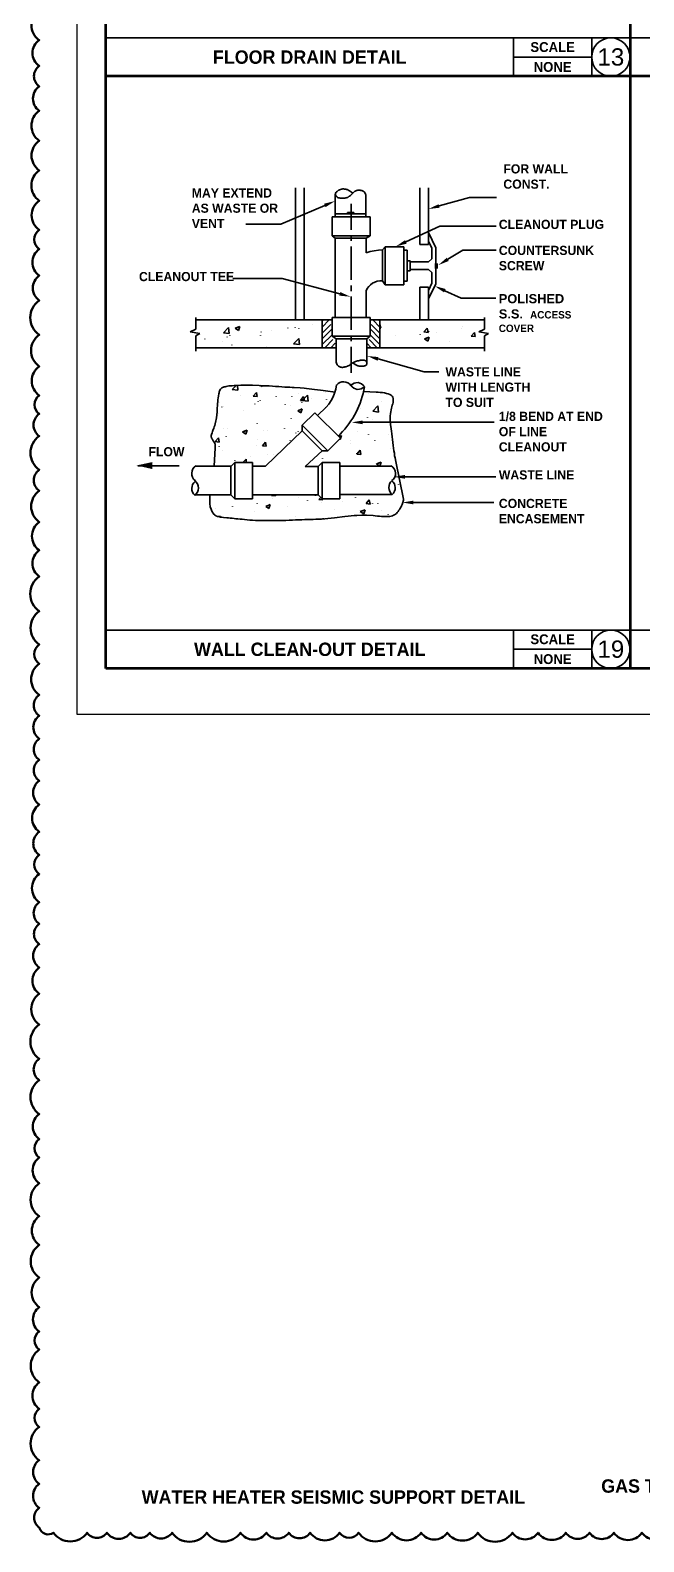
# Model space of a CAD drawing. Header units: inches. Extents: x 2025 to 34930, y -6955 to 4650.
# Drawn here: x 8309 to 8590, y -3317 to -2626 of the extents above; entities that cross this region are included whole.
import ezdxf

# ---------------------------------------------------------------- set-up
doc = ezdxf.new("R2010")
doc.units = ezdxf.units.IN
doc.header["$MEASUREMENT"] = 0
doc.layers.get('DEFPOINTS').update_dxf_attribs({"color": 104})
for name, color, linetype, lineweight in [('M-HVAC-EXHS-DUCT', 3, 'Continuous', 50), ('PDF-TEXT', 7, 'Continuous', 35), ('REV.01', 1, 'Continuous', 50)]:
    doc.layers.add(name, color=color, linetype=linetype, lineweight=lineweight)
doc.styles.add('Century Gothic_B', font='GOTHICB.TTF', dxfattribs={"height": 6.659722})
doc.styles.add('PDF Arial', font='arial.ttf')
doc.styles.add('PDF Arial Bold', font='arialbd.ttf')

# ---------------------------------------------------------------- blocks, each defined once
blk = doc.blocks.new('p detail 19')
at = {"layer": 'PDF-TEXT'}
for p, q in [((8430.67, -2758.34), (8430.67, -2697.95)), ((8434.6, -2758.34), (8434.6, -2697.95)), ((8448.85, -2700.73), (8448.85, -2711.18)), ((8448.92, -2700.73), (8448.99, -2700.6)), ((8448.99, -2700.87), (8448.92, -2700.73)), ((8448.99, -2700.46), (8449.19, -2700.06)), ((8448.99, -2700.6), (8448.99, -2700.46)), ((8448.99, -2701.07), (8448.99, -2700.87)), ((8449.26, -2701.62), (8448.99, -2701.07)), ((8449.19, -2700.06), (8449.33, -2699.92)), ((8449.67, -2702.02), (8449.26, -2701.62)), ((8449.33, -2699.92), (8449.4, -2699.78)), ((8449.4, -2699.78), (8449.67, -2699.51)), ((8449.67, -2699.51), (8449.87, -2699.38)), ((8449.8, -2702.09), (8449.67, -2702.02)), ((8449.94, -2702.23), (8449.8, -2702.09)), ((8449.87, -2699.38), (8450.01, -2699.24)), ((8450.35, -2702.43), (8449.94, -2702.23)), ((8450.01, -2699.24), (8450.41, -2698.97)), ((8450.48, -2702.43), (8450.35, -2702.43)), ((8450.41, -2698.97), (8450.55, -2698.9)), ((8450.62, -2702.5), (8450.48, -2702.43)), ((8450.55, -2698.9), (8450.75, -2698.77)), ((8450.75, -2702.5), (8450.62, -2702.5)), ((8450.75, -2698.77), (8451.77, -2698.43)), ((8450.89, -2702.57), (8450.75, -2702.5)), ((8451.63, -2702.57), (8450.89, -2702.57)), ((8451.77, -2702.63), (8451.63, -2702.57)), ((8451.77, -2698.43), (8451.97, -2698.43)), ((8452.65, -2702.63), (8451.77, -2702.63)), ((8451.97, -2698.43), (8452.18, -2698.36)), ((8452.18, -2698.36), (8452.79, -2698.36)), ((8452.79, -2702.57), (8452.65, -2702.63)), ((8452.79, -2698.36), (8452.99, -2698.43)), ((8453.4, -2702.57), (8452.79, -2702.57)), ((8452.99, -2698.43), (8453.19, -2698.43)), ((8453.19, -2698.43), (8453.47, -2698.5)), ((8453.6, -2702.5), (8453.4, -2702.57)), ((8453.47, -2698.5), (8453.67, -2698.56)), ((8453.81, -2702.5), (8453.6, -2702.5)), ((8453.67, -2698.56), (8453.94, -2698.63)), ((8454.01, -2702.43), (8453.81, -2702.5)), ((8453.94, -2698.63), (8454.28, -2698.7)), ((8454.14, -2702.36), (8454.01, -2702.43)), ((8454.55, -2702.23), (8454.14, -2702.36)), ((8454.28, -2698.7), (8455.37, -2699.24)), ((8454.76, -2702.09), (8454.55, -2702.23)), ((8454.89, -2702.02), (8454.76, -2702.09)), ((8455.3, -2701.75), (8454.89, -2702.02)), ((8455.43, -2701.62), (8455.3, -2701.75)), ((8455.37, -2699.24), (8455.84, -2699.51)), ((8455.84, -2701.34), (8455.43, -2701.62)), ((8455.84, -2699.51), (8456.38, -2699.85)), ((8456.11, -2701.07), (8455.84, -2701.34)), ((8456.32, -2700.94), (8456.11, -2701.07)), ((8456.45, -2700.73), (8456.32, -2700.94)), ((8456.38, -2699.85), (8456.99, -2700.26)), ((8456.72, -2700.46), (8456.45, -2700.73)), ((8456.93, -2700.33), (8456.72, -2700.46)), ((8457.6, -2699.65), (8456.93, -2700.33)), ((8457.74, -2699.58), (8457.6, -2699.65)), ((8457.88, -2699.45), (8457.74, -2699.58)), ((8458.08, -2699.38), (8457.88, -2699.45)), ((8458.22, -2699.31), (8458.08, -2699.38)), ((8458.62, -2699.17), (8458.22, -2699.31)), ((8458.76, -2699.11), (8458.62, -2699.17)), ((8459.17, -2698.97), (8458.76, -2699.11)), ((8459.57, -2698.97), (8459.17, -2698.97)), ((8459.84, -2698.9), (8459.57, -2698.97)), ((8460.05, -2698.97), (8459.84, -2698.9)), ((8460.32, -2698.97), (8460.05, -2698.97)), ((8460.52, -2699.04), (8460.32, -2698.97)), ((8460.79, -2699.04), (8460.52, -2699.04)), ((8461.07, -2699.17), (8460.79, -2699.04)), ((8461.34, -2699.24), (8461.07, -2699.17)), ((8461.61, -2699.38), (8461.34, -2699.24)), ((8462.15, -2699.78), (8461.61, -2699.38)), ((8462.56, -2700.33), (8462.15, -2699.78)), ((8462.76, -2700.73), (8462.56, -2700.33)), ((8462.9, -2701.14), (8462.76, -2700.73)), ((8462.9, -2701.14), (8462.9, -2711.18)), ((8487.53, -2697.95), (8487.53, -2723.74)), ((8491.53, -2723.74), (8491.53, -2697.95)), ((8496.42, -2706.16), (8510.26, -2702.29)), ((8510.26, -2702.29), (8522.74, -2702.29)), ((8444.1, -2705.96), (8423.88, -2714.51)), ((8448.85, -2709.83), (8462.9, -2709.83)), ((8454.42, -2709.83), (8454.42, -2709.15)), ((8454.42, -2709.15), (8457.33, -2709.15)), ((8456.11, -2717.09), (8456.11, -2705.14)), ((8457.33, -2709.15), (8457.33, -2709.83)), ((8423.88, -2714.51), (8407.94, -2714.51)), ((8447.43, -2719.8), (8447.43, -2711.18)), ((8447.43, -2711.18), (8464.8, -2711.18)), ((8464.8, -2711.18), (8464.8, -2719.8)), ((8481.15, -2722.65), (8496.69, -2715.39)), ((8496.69, -2715.39), (8522.54, -2715.39)), ((8448.85, -2720.95), (8447.43, -2719.8)), ((8447.43, -2719.8), (8464.8, -2719.8)), ((8462.97, -2720.95), (8448.85, -2720.95)), ((8448.85, -2720.95), (8448.85, -2757.19)), ((8456.11, -2722.17), (8456.11, -2719.66)), ((8464.8, -2719.8), (8462.97, -2720.95)), ((8462.97, -2727.6), (8462.97, -2720.95)), ((8487.53, -2723.74), (8491.53, -2723.74)), ((8491.53, -2718.38), (8494.99, -2725.3)), ((8491.53, -2722.31), (8493.09, -2725.5)), ((8456.11, -2740.02), (8456.11, -2724.75)), ((8464.8, -2727.06), (8462.97, -2727.67)), ((8466.7, -2726.65), (8464.8, -2727.06)), ((8468.6, -2726.38), (8466.7, -2726.65)), ((8470.5, -2726.31), (8468.6, -2726.38)), ((8470.5, -2726.25), (8471.65, -2724.82)), ((8470.5, -2740.36), (8470.5, -2726.25)), ((8471.65, -2724.82), (8480.27, -2724.82)), ((8471.65, -2724.82), (8471.65, -2742.19)), ((8480.27, -2724.82), (8480.27, -2742.19)), ((8480.27, -2726.45), (8481.76, -2726.45)), ((8481.76, -2726.45), (8481.76, -2740.56)), ((8481.83, -2731.27), (8483.12, -2731.27)), ((8483.12, -2731.27), (8483.12, -2735.81)), ((8493.09, -2730.32), (8491.6, -2731.81)), ((8493.09, -2725.5), (8493.09, -2730.32)), ((8494.99, -2725.3), (8494.99, -2741.78)), ((8500.42, -2730.59), (8507.27, -2726.38)), ((8507.27, -2726.38), (8522.47, -2726.38)), ((8483.12, -2735.81), (8481.83, -2735.81)), ((8491.6, -2731.81), (8483.18, -2731.81)), ((8483.18, -2735.2), (8491.6, -2735.2)), ((8491.6, -2735.2), (8493.09, -2736.69)), ((8493.09, -2736.69), (8493.09, -2741.51)), ((8494.72, -2734.79), (8494.72, -2732.49)), ((8495.6, -2734.79), (8495.6, -2732.49)), ((8424.49, -2739.34), (8401.9, -2739.34)), ((8450.96, -2746.4), (8424.49, -2739.34)), ((8456.11, -2745.11), (8456.11, -2742.53)), ((8463.51, -2743.95), (8462.97, -2745.04)), ((8462.97, -2744.97), (8462.97, -2757.19)), ((8464.19, -2743), (8463.51, -2743.95)), ((8465, -2742.19), (8464.19, -2743)), ((8465.95, -2741.51), (8465, -2742.19)), ((8467.04, -2740.97), (8465.95, -2741.51)), ((8468.12, -2740.56), (8467.04, -2740.97)), ((8469.34, -2740.36), (8468.12, -2740.56)), ((8470.5, -2740.36), (8469.34, -2740.36)), ((8471.65, -2742.19), (8470.5, -2740.36)), ((8480.27, -2742.19), (8471.65, -2742.19)), ((8481.76, -2740.56), (8480.27, -2740.56)), ((8487.53, -2758.34), (8487.53, -2743.28)), ((8487.53, -2743.28), (8491.53, -2743.28)), ((8493.09, -2741.51), (8491.53, -2744.84)), ((8494.99, -2741.78), (8491.53, -2748.7)), ((8491.53, -2743.28), (8491.53, -2758.34)), ((8498.99, -2744.97), (8506.46, -2748.43)), ((8456.11, -2762.88), (8456.11, -2747.62)), ((8506.46, -2748.43), (8522.4, -2748.43)), ((8385.07, -2757.19), (8385.07, -2762.48)), ((8447.43, -2758.34), (8385.07, -2758.34)), ((8442.88, -2761.6), (8446.14, -2758.34)), ((8442.88, -2758.95), (8443.49, -2758.34)), ((8442.95, -2771.03), (8442.95, -2758.34)), ((8447.43, -2757.19), (8447.43, -2765.8)), ((8464.8, -2757.19), (8447.43, -2757.19)), ((8464.8, -2765.8), (8464.8, -2757.19)), ((8464.8, -2758.34), (8517.25, -2758.34)), ((8469.28, -2761.6), (8466.02, -2758.34)), ((8469.28, -2758.95), (8468.73, -2758.34)), ((8469.34, -2771.03), (8469.34, -2758.34)), ((8503.95, -2758.47), (8503.95, -2758.41)), ((8517.25, -2757.19), (8517.25, -2762.48)), ((8385.07, -2762.48), (8382.5, -2763.7)), ((8382.5, -2763.7), (8386.84, -2764.58)), ((8386.84, -2764.58), (8385.07, -2765.6)), ((8385.07, -2765.6), (8385.07, -2772.59)), ((8397.63, -2764.17), (8400, -2761.73)), ((8400.34, -2764.58), (8397.63, -2764.17)), ((8400, -2761.73), (8400.34, -2764.58)), ((8400.61, -2765.53), (8400.61, -2765.46)), ((8403.05, -2762.14), (8405.16, -2761.32)), ((8404.55, -2763.16), (8403.05, -2762.14)), ((8405.16, -2761.32), (8404.55, -2763.16)), ((8414.66, -2765.4), (8414.66, -2765.33)), ((8415, -2763.9), (8415, -2763.83)), ((8419.68, -2763.02), (8419.68, -2762.95)), ((8427.21, -2762.07), (8427.21, -2762)), ((8430.46, -2761.73), (8430.46, -2761.66)), ((8432.23, -2762.34), (8432.23, -2762.27)), ((8438.61, -2760.58), (8438.61, -2760.51)), ((8442.88, -2764.31), (8446.82, -2760.37)), ((8442.88, -2766.96), (8447.43, -2762.41)), ((8442.88, -2769.6), (8447.43, -2765.12)), ((8447.43, -2765.8), (8464.8, -2765.8)), ((8447.43, -2765.8), (8449.26, -2766.96)), ((8456.11, -2767.97), (8456.11, -2765.46)), ((8463.37, -2766.96), (8464.8, -2765.8)), ((8469.28, -2766.96), (8464.8, -2762.41)), ((8469.28, -2769.6), (8464.8, -2765.12)), ((8469.28, -2764.31), (8465.34, -2760.37)), ((8469.68, -2762.14), (8469.34, -2760.44)), ((8469.34, -2762.07), (8469.68, -2762.14)), ((8476.47, -2765.46), (8476.47, -2765.4)), ((8487.73, -2764.92), (8487.73, -2764.85)), ((8489.49, -2763.83), (8490.92, -2762.14)), ((8491.33, -2764.04), (8489.49, -2763.83)), ((8490.92, -2762.14), (8491.33, -2764.04)), ((8491.67, -2763.56), (8491.67, -2763.5)), ((8495.33, -2763.97), (8495.33, -2763.9)), ((8506.73, -2762.41), (8506.73, -2762.34)), ((8507.34, -2761.32), (8507.34, -2761.26)), ((8511.14, -2765.73), (8512.56, -2764.04)), ((8512.9, -2765.94), (8511.14, -2765.73)), ((8512.56, -2764.04), (8512.9, -2765.94)), ((8517.25, -2762.48), (8514.67, -2763.7)), ((8514.67, -2763.7), (8519.01, -2764.58)), ((8519.01, -2764.58), (8517.25, -2765.6)), ((8517.25, -2765.6), (8517.25, -2772.59)), ((8449.26, -2771.03), (8385.07, -2771.03)), ((8385.41, -2769.13), (8385.41, -2769.06)), ((8389.21, -2767.09), (8389.21, -2767.02)), ((8397.08, -2768.38), (8397.08, -2768.31)), ((8399.32, -2766.14), (8399.32, -2766.07)), ((8401.49, -2769.81), (8401.49, -2769.74)), ((8417.57, -2770.48), (8417.57, -2770.42)), ((8429.79, -2769.19), (8432.16, -2766.75)), ((8432.5, -2769.6), (8429.79, -2769.19)), ((8432.16, -2766.75), (8432.5, -2769.6)), ((8444.17, -2771.03), (8447.83, -2767.3)), ((8446.82, -2771.03), (8448.78, -2768.99)), ((8463.37, -2766.96), (8449.26, -2766.96)), ((8449.26, -2766.96), (8449.26, -2777.68)), ((8456.11, -2782.49), (8456.11, -2770.55)), ((8463.37, -2766.96), (8463.37, -2778.22)), ((8465.34, -2771.03), (8463.37, -2768.99)), ((8463.37, -2771.03), (8517.25, -2771.03)), ((8467.99, -2771.03), (8464.32, -2767.3)), ((8491.8, -2766.21), (8489.7, -2767.02)), ((8489.7, -2767.02), (8491.19, -2768.04)), ((8491.19, -2768.04), (8491.8, -2766.21)), ((8501.3, -2768.25), (8501.3, -2768.18)), ((8449.26, -2777.68), (8449.4, -2778.15)), ((8449.4, -2778.15), (8449.8, -2778.83)), ((8449.8, -2778.83), (8450.01, -2779.1)), ((8450.01, -2779.1), (8450.41, -2779.51)), ((8450.41, -2779.51), (8450.62, -2779.64)), ((8450.62, -2779.64), (8450.89, -2779.71)), ((8450.89, -2779.71), (8451.02, -2779.85)), ((8451.02, -2779.85), (8451.23, -2779.92)), ((8452.99, -2779.92), (8453.19, -2779.85)), ((8453.19, -2779.85), (8453.33, -2779.85)), ((8453.33, -2779.85), (8453.47, -2779.78)), ((8453.47, -2779.78), (8453.67, -2779.71)), ((8453.67, -2779.71), (8453.81, -2779.71)), ((8453.81, -2779.71), (8453.94, -2779.64)), ((8453.94, -2779.64), (8454.14, -2779.58)), ((8454.14, -2779.58), (8454.28, -2779.51)), ((8454.28, -2779.51), (8454.42, -2779.51)), ((8454.42, -2779.51), (8455.5, -2778.97)), ((8455.5, -2778.97), (8455.71, -2778.76)), ((8455.71, -2778.76), (8456.11, -2778.56)), ((8456.11, -2778.56), (8456.18, -2778.42)), ((8456.18, -2778.42), (8456.32, -2778.35)), ((8456.32, -2778.35), (8456.52, -2778.22)), ((8456.52, -2778.22), (8456.66, -2778.15)), ((8456.66, -2778.15), (8456.79, -2778.02)), ((8456.79, -2778.02), (8456.93, -2777.95)), ((8456.93, -2777.95), (8457.13, -2777.81)), ((8457.54, -2778.35), (8456.99, -2777.95)), ((8457.13, -2777.81), (8457.33, -2777.74)), ((8457.33, -2777.74), (8457.47, -2777.61)), ((8457.47, -2777.61), (8458.08, -2777.4)), ((8458.35, -2778.9), (8457.54, -2778.35)), ((8458.08, -2777.4), (8458.22, -2777.27)), ((8458.22, -2777.27), (8458.42, -2777.2)), ((8458.89, -2779.17), (8458.35, -2778.9)), ((8458.42, -2777.2), (8458.62, -2777.2)), ((8458.62, -2777.2), (8459.03, -2777.07)), ((8459.1, -2779.3), (8458.89, -2779.17)), ((8459.03, -2777.07), (8459.3, -2777)), ((8459.3, -2779.37), (8459.1, -2779.3)), ((8459.3, -2777), (8459.5, -2777)), ((8459.5, -2779.37), (8459.3, -2779.37)), ((8459.5, -2777), (8459.91, -2776.86)), ((8459.64, -2779.44), (8459.5, -2779.37)), ((8459.98, -2779.44), (8459.64, -2779.44)), ((8459.91, -2776.86), (8460.18, -2776.86)), ((8460.18, -2779.51), (8459.98, -2779.44)), ((8460.18, -2776.86), (8460.39, -2776.79)), ((8461.27, -2779.51), (8460.18, -2779.51)), ((8460.39, -2776.79), (8460.66, -2776.79)), ((8460.66, -2776.79), (8460.86, -2776.73)), ((8460.86, -2776.73), (8462.02, -2776.73)), ((8461.47, -2779.44), (8461.27, -2779.51)), ((8462.02, -2779.44), (8461.47, -2779.44)), ((8462.02, -2776.73), (8462.15, -2776.79)), ((8462.22, -2779.37), (8462.02, -2779.44)), ((8462.15, -2776.79), (8462.29, -2776.79)), ((8462.35, -2779.37), (8462.22, -2779.37)), ((8462.29, -2776.79), (8462.42, -2776.86)), ((8462.56, -2779.3), (8462.35, -2779.37)), ((8462.42, -2776.86), (8462.49, -2776.86)), ((8462.49, -2776.86), (8462.76, -2777)), ((8462.69, -2779.24), (8462.56, -2779.3)), ((8462.76, -2779.17), (8462.69, -2779.24)), ((8462.76, -2777), (8462.83, -2777.07)), ((8462.9, -2779.1), (8462.76, -2779.17)), ((8462.83, -2777.07), (8462.9, -2777.2)), ((8462.9, -2777.2), (8463.03, -2777.27)), ((8462.97, -2779.03), (8462.9, -2779.1)), ((8463.1, -2778.97), (8462.97, -2779.03)), ((8463.03, -2777.27), (8463.1, -2777.4)), ((8463.1, -2777.4), (8463.17, -2777.47)), ((8463.17, -2778.83), (8463.1, -2778.97)), ((8463.17, -2777.47), (8463.3, -2777.74)), ((8463.24, -2778.76), (8463.17, -2778.83)), ((8463.3, -2778.49), (8463.24, -2778.63)), ((8463.24, -2778.63), (8463.24, -2778.76)), ((8463.3, -2777.74), (8463.3, -2777.95)), ((8463.3, -2777.95), (8463.37, -2778.08)), ((8463.37, -2778.22), (8463.3, -2778.35)), ((8463.3, -2778.35), (8463.3, -2778.49)), ((8468.46, -2776.18), (8489.63, -2782.02)), ((8451.84, -2786.7), (8450.96, -2786.97)), ((8451.23, -2779.92), (8451.36, -2779.92)), ((8451.36, -2779.92), (8451.57, -2779.98)), ((8451.57, -2779.98), (8451.7, -2779.98)), ((8451.7, -2779.98), (8451.84, -2780.05)), ((8451.84, -2780.05), (8452.31, -2780.05)), ((8452.79, -2786.63), (8451.84, -2786.7)), ((8452.31, -2780.05), (8452.45, -2779.98)), ((8452.45, -2779.98), (8452.72, -2779.98)), ((8452.72, -2779.98), (8452.86, -2779.92)), ((8453.67, -2786.77), (8452.79, -2786.63)), ((8452.86, -2779.92), (8452.99, -2779.92)), ((8454.55, -2787.11), (8453.67, -2786.77)), ((8489.63, -2782.02), (8496.35, -2782.02)), ((8395.32, -2794.1), (8395.45, -2793.01)), ((8395.45, -2793.01), (8395.59, -2792.06)), ((8395.59, -2792.06), (8395.73, -2791.65)), ((8395.73, -2791.65), (8395.79, -2791.25)), ((8395.79, -2791.25), (8395.93, -2790.84)), ((8395.93, -2790.84), (8396.07, -2790.5)), ((8396.07, -2790.5), (8396.34, -2789.96)), ((8396.34, -2789.96), (8396.74, -2789.55)), ((8396.74, -2789.55), (8397.01, -2789.35)), ((8397.01, -2789.35), (8397.29, -2789.21)), ((8397.29, -2789.21), (8397.63, -2789.07)), ((8397.63, -2789.07), (8398.03, -2788.94)), ((8398.03, -2788.94), (8398.44, -2788.87)), ((8398.44, -2788.87), (8398.98, -2788.74)), ((8398.98, -2788.74), (8399.53, -2788.67)), ((8399.53, -2788.67), (8400.14, -2788.53)), ((8400.14, -2788.53), (8401.63, -2788.4)), ((8401.63, -2788.4), (8402.51, -2788.26)), ((8401.63, -2790.09), (8403.46, -2788.26)), ((8404.34, -2790.5), (8401.63, -2790.09)), ((8402.51, -2788.26), (8403.46, -2788.26)), ((8403.39, -2789.28), (8403.39, -2789.21)), ((8403.46, -2788.26), (8405.63, -2788.13)), ((8404.07, -2788.19), (8404.34, -2790.5)), ((8405.63, -2788.13), (8408.21, -2788.13)), ((8405.7, -2792.81), (8405.7, -2792.74)), ((8408.21, -2788.13), (8409.57, -2788.19)), ((8409.57, -2788.19), (8410.99, -2788.19)), ((8410.99, -2788.19), (8413.98, -2788.33)), ((8411.33, -2793.21), (8412.82, -2791.45)), ((8413.16, -2793.35), (8411.33, -2793.21)), ((8412.82, -2791.45), (8413.16, -2793.35)), ((8413.98, -2788.33), (8415.54, -2788.4)), ((8414.59, -2788.33), (8415.2, -2788.74)), ((8415.2, -2788.74), (8415.33, -2788.4)), ((8415.54, -2788.4), (8417.03, -2788.46)), ((8417.03, -2788.46), (8418.59, -2788.53)), ((8418.59, -2788.53), (8420.08, -2788.67)), ((8420.08, -2788.67), (8421.58, -2788.74)), ((8421.58, -2788.74), (8423, -2788.8)), ((8421.85, -2793.49), (8421.85, -2793.42)), ((8423, -2788.8), (8424.43, -2788.94)), ((8424.43, -2788.94), (8425.72, -2789.01)), ((8425.72, -2789.01), (8426.94, -2789.07)), ((8426.94, -2789.07), (8428.09, -2789.14)), ((8428.09, -2789.14), (8429.18, -2789.21)), ((8428.97, -2793.49), (8428.97, -2793.42)), ((8429.18, -2789.21), (8430.13, -2789.21)), ((8430.13, -2789.21), (8432.77, -2789.41)), ((8432.16, -2792.13), (8432.16, -2792.06)), ((8432.77, -2789.41), (8434.67, -2789.55)), ((8432.98, -2795.11), (8434.4, -2793.35)), ((8433.79, -2795.11), (8436.16, -2792.67)), ((8434.4, -2793.35), (8434.81, -2795.25)), ((8434.67, -2789.55), (8435.76, -2789.69)), ((8435.76, -2789.69), (8436.91, -2789.82)), ((8436.16, -2792.67), (8436.5, -2795.52)), ((8436.91, -2789.82), (8438.13, -2789.96)), ((8438.13, -2789.96), (8439.42, -2790.16)), ((8439.42, -2790.16), (8440.78, -2790.3)), ((8440.78, -2790.3), (8442.07, -2790.5)), ((8442.07, -2790.5), (8443.29, -2790.64)), ((8443.29, -2790.64), (8444.37, -2790.77)), ((8444.24, -2791.52), (8444.24, -2791.45)), ((8444.37, -2790.77), (8448.78, -2791.31)), ((8446.95, -2795.25), (8447.9, -2793.55)), ((8447.9, -2793.55), (8448.58, -2791.79)), ((8448.58, -2791.79), (8449.12, -2789.96)), ((8449.12, -2789.96), (8449.4, -2788.06)), ((8450.14, -2787.45), (8449.46, -2788.13)), ((8450.96, -2786.97), (8450.14, -2787.45)), ((8455.37, -2787.58), (8454.55, -2787.11)), ((8456.04, -2788.26), (8455.37, -2787.58)), ((8456.72, -2787.65), (8456.04, -2788.19)), ((8456.04, -2788.19), (8456.59, -2788.94)), ((8456.59, -2788.94), (8457.33, -2789.48)), ((8457.54, -2787.24), (8456.72, -2787.65)), ((8457.33, -2789.48), (8458.15, -2789.89)), ((8458.35, -2787.04), (8457.54, -2787.24)), ((8458.15, -2789.89), (8458.96, -2790.09)), ((8459.3, -2786.97), (8458.35, -2787.04)), ((8458.96, -2790.09), (8459.91, -2790.02)), ((8460.12, -2787.18), (8459.3, -2786.97)), ((8459.91, -2790.02), (8460.73, -2789.82)), ((8460.93, -2787.58), (8460.12, -2787.18)), ((8460.73, -2789.82), (8461.54, -2789.41)), ((8461.68, -2788.13), (8460.93, -2787.58)), ((8461.54, -2789.41), (8462.22, -2788.8)), ((8462.22, -2788.8), (8461.68, -2788.13)), ((8461.81, -2791.04), (8467.65, -2791.38)), ((8463.98, -2792.2), (8463.98, -2792.13)), ((8467.65, -2791.38), (8468.53, -2791.38)), ((8468.53, -2791.38), (8469.48, -2791.52)), ((8469.48, -2791.52), (8470.43, -2791.59)), ((8470.43, -2791.59), (8471.38, -2791.72)), ((8471.38, -2791.72), (8472.33, -2791.92)), ((8472.33, -2791.92), (8473.14, -2792.13)), ((8473.14, -2792.13), (8473.82, -2792.47)), ((8473.82, -2792.47), (8474.43, -2792.81)), ((8474.43, -2792.81), (8474.91, -2793.21)), ((8474.91, -2793.21), (8475.18, -2793.69)), ((8475.18, -2793.69), (8475.31, -2794.23)), ((8394.5, -2803.12), (8394.78, -2800.41)), ((8394.78, -2799.73), (8394.84, -2799.12)), ((8394.78, -2800.41), (8394.78, -2799.73)), ((8394.84, -2798.44), (8394.91, -2797.83)), ((8394.84, -2799.12), (8394.84, -2798.44)), ((8394.91, -2797.83), (8394.98, -2797.15)), ((8394.98, -2796.54), (8395.05, -2795.86)), ((8394.98, -2797.15), (8394.98, -2796.54)), ((8395.05, -2795.86), (8395.12, -2795.25)), ((8395.12, -2795.25), (8395.18, -2794.71)), ((8395.18, -2794.71), (8395.32, -2794.1)), ((8396, -2796.13), (8396, -2796.06)), ((8396.95, -2798.17), (8396.95, -2798.1)), ((8397.83, -2797.83), (8397.83, -2797.76)), ((8406.92, -2799.66), (8406.92, -2799.59)), ((8412.08, -2796.81), (8412.08, -2796.74)), ((8413.5, -2795.59), (8413.5, -2795.52)), ((8414.52, -2795.11), (8414.52, -2795.05)), ((8425.92, -2797.15), (8425.92, -2797.08)), ((8428.16, -2797.49), (8428.16, -2797.42)), ((8431.69, -2799.86), (8433.79, -2799.05)), ((8433.18, -2800.88), (8431.69, -2799.86)), ((8434.81, -2795.25), (8432.98, -2795.11)), ((8433.79, -2799.05), (8433.18, -2800.88)), ((8433.52, -2796.2), (8433.52, -2796.13)), ((8436.5, -2795.52), (8433.79, -2795.11)), ((8437.93, -2794.16), (8437.93, -2794.1)), ((8440.78, -2802.03), (8444.65, -2798.23)), ((8444.31, -2798.23), (8444.31, -2798.17)), ((8444.65, -2798.23), (8445.87, -2796.81)), ((8444.92, -2794.71), (8444.92, -2794.64)), ((8445.87, -2796.81), (8446.95, -2795.25)), ((8459.5, -2799.32), (8459.5, -2799.25)), ((8460.39, -2798.91), (8460.39, -2798.85)), ((8466.02, -2800.07), (8468.33, -2797.62)), ((8468.66, -2800.47), (8466.02, -2800.07)), ((8468.33, -2797.62), (8468.66, -2800.47)), ((8470.16, -2795.52), (8470.16, -2795.45)), ((8474.64, -2798.64), (8474.09, -2801.08)), ((8474.84, -2798.03), (8474.64, -2798.64)), ((8474.97, -2797.35), (8474.84, -2798.03)), ((8475.18, -2796.74), (8474.97, -2797.35)), ((8474.97, -2797.22), (8474.97, -2797.15)), ((8475.31, -2796.06), (8475.18, -2796.74)), ((8475.31, -2794.23), (8475.38, -2794.84)), ((8475.38, -2795.45), (8475.31, -2796.06)), ((8475.38, -2794.84), (8475.38, -2795.45)), ((8393.22, -2807.87), (8393.49, -2807.26)), ((8393.49, -2807.26), (8393.69, -2806.58)), ((8393.69, -2806.58), (8393.83, -2805.9)), ((8393.83, -2805.9), (8394.23, -2804.54)), ((8394.23, -2804.54), (8394.37, -2803.87)), ((8394.37, -2803.87), (8394.5, -2803.12)), ((8395.45, -2801.15), (8395.45, -2801.08)), ((8413.16, -2805.63), (8413.16, -2805.56)), ((8428.63, -2803.53), (8428.63, -2803.46)), ((8433.72, -2806.51), (8439.49, -2800.75)), ((8433.72, -2809.02), (8433.72, -2806.51)), ((8445.46, -2818.25), (8433.72, -2806.51)), ((8439.49, -2800.75), (8451.23, -2812.48)), ((8461.4, -2805.16), (8521.59, -2805.16)), ((8463.58, -2803.05), (8463.58, -2802.98)), ((8466.09, -2804.07), (8466.09, -2804)), ((8474.09, -2801.08), (8473.96, -2802.31)), ((8473.96, -2802.31), (8473.96, -2804.07)), ((8473.96, -2804.07), (8474.02, -2804.75)), ((8474.02, -2804.75), (8474.09, -2805.49)), ((8474.09, -2805.49), (8474.23, -2806.24)), ((8474.23, -2806.24), (8474.36, -2807.12)), ((8474.36, -2807.12), (8474.5, -2808.14)), ((8392.13, -2811.13), (8392.2, -2810.72)), ((8392.13, -2811.8), (8392.13, -2811.13)), ((8392.2, -2812.08), (8392.13, -2811.8)), ((8392.2, -2810.72), (8392.47, -2809.9)), ((8392.27, -2812.42), (8392.2, -2812.08)), ((8392.47, -2812.75), (8392.27, -2812.42)), ((8392.47, -2809.9), (8392.67, -2809.43)), ((8392.6, -2813.03), (8392.47, -2812.75)), ((8392.81, -2813.3), (8392.6, -2813.03)), ((8392.67, -2809.43), (8392.81, -2808.96)), ((8392.81, -2808.96), (8393.22, -2807.87)), ((8393.01, -2813.64), (8392.81, -2813.3)), ((8393.42, -2814.18), (8393.01, -2813.64)), ((8393.55, -2814.45), (8393.42, -2814.18)), ((8393.69, -2814.79), (8393.55, -2814.45)), ((8393.89, -2813.98), (8395.39, -2812.28)), ((8395.73, -2814.18), (8393.89, -2813.98)), ((8395.39, -2812.28), (8395.73, -2814.18)), ((8397.49, -2807.87), (8397.49, -2807.8)), ((8398.98, -2811.6), (8398.98, -2811.53)), ((8399.73, -2808.14), (8399.73, -2808.07)), ((8406.38, -2809.57), (8408.48, -2808.82)), ((8407.87, -2810.58), (8406.38, -2809.57)), ((8408.48, -2808.82), (8407.87, -2810.58)), ((8413.3, -2813.09), (8413.3, -2813.03)), ((8415.54, -2815.88), (8416.96, -2814.18)), ((8415.81, -2808.82), (8415.81, -2808.75)), ((8416.96, -2825.17), (8433.72, -2809.09)), ((8416.96, -2814.18), (8417.3, -2816.08)), ((8417.98, -2809.09), (8417.98, -2809.02)), ((8425.58, -2808.07), (8425.58, -2808.01)), ((8428.23, -2813.57), (8428.23, -2813.5)), ((8430.87, -2810.11), (8430.87, -2810.04)), ((8431.96, -2809.5), (8431.96, -2809.43)), ((8442.95, -2818.25), (8433.72, -2809.02)), ((8451.23, -2812.48), (8445.46, -2818.25)), ((8450.21, -2811.47), (8451.09, -2810.52)), ((8450.48, -2811.74), (8451.77, -2811.19)), ((8451.16, -2813.03), (8450.89, -2812.82)), ((8451.77, -2811.19), (8451.16, -2813.03)), ((8455.71, -2813.7), (8455.71, -2813.64)), ((8459.17, -2809.36), (8459.17, -2809.29)), ((8464.12, -2810.85), (8464.12, -2810.79)), ((8467.04, -2813.43), (8467.04, -2813.37)), ((8473.28, -2810.65), (8473.28, -2810.58)), ((8474.5, -2808.14), (8474.64, -2809.23)), ((8474.64, -2809.23), (8474.77, -2810.45)), ((8474.77, -2810.45), (8474.91, -2811.74)), ((8474.91, -2811.74), (8475.04, -2813.09)), ((8475.04, -2813.09), (8475.25, -2814.38)), ((8475.25, -2814.38), (8475.38, -2815.74)), ((8393.49, -2825.17), (8393.96, -2816.76)), ((8393.83, -2815.06), (8393.69, -2814.79)), ((8393.89, -2815.47), (8393.83, -2815.06)), ((8393.96, -2815.81), (8393.89, -2815.47)), ((8393.96, -2816.76), (8393.96, -2815.81)), ((8395.73, -2816.15), (8395.73, -2816.08)), ((8397.08, -2817.91), (8397.08, -2817.84)), ((8410.11, -2820.96), (8410.11, -2820.9)), ((8412.76, -2815.67), (8412.76, -2815.6)), ((8417.3, -2816.08), (8415.54, -2815.88)), ((8417.64, -2819.95), (8417.64, -2819.88)), ((8420.56, -2819.74), (8420.56, -2819.68)), ((8435.08, -2825.31), (8442.95, -2818.25)), ((8442.95, -2818.25), (8445.46, -2818.25)), ((8448.11, -2815.94), (8448.11, -2815.88)), ((8455.64, -2814.99), (8455.64, -2814.93)), ((8458.76, -2819.68), (8460.25, -2817.91)), ((8458.76, -2819.4), (8458.76, -2819.34)), ((8460.59, -2819.81), (8458.76, -2819.68)), ((8460.25, -2817.91), (8460.59, -2819.81)), ((8474.3, -2817.3), (8474.3, -2817.23)), ((8475.38, -2815.74), (8475.59, -2817.03)), ((8475.59, -2817.03), (8475.72, -2818.25)), ((8475.72, -2818.25), (8475.92, -2819.34)), ((8475.92, -2819.34), (8476.06, -2820.42)), ((8476.06, -2820.42), (8476.26, -2821.37)), ((8476.26, -2821.37), (8476.67, -2823.14)), ((8377.47, -2825.04), (8358.41, -2825.04)), ((8385.07, -2825.17), (8401.02, -2825.17)), ((8393.89, -2823.54), (8393.89, -2823.47)), ((8401.02, -2825.31), (8402.85, -2823.47)), ((8401.02, -2838.27), (8401.02, -2825.31)), ((8402.85, -2823.47), (8402.85, -2840.1)), ((8402.85, -2823.47), (8410.99, -2823.47)), ((8402.92, -2822.73), (8402.92, -2822.66)), ((8406.58, -2823.47), (8408.01, -2822.05)), ((8408.01, -2822.05), (8408.14, -2823.47)), ((8410.99, -2823.47), (8410.99, -2840.1)), ((8410.99, -2825.17), (8416.96, -2825.17)), ((8440.98, -2825.31), (8435.08, -2825.31)), ((8442.81, -2823.47), (8440.98, -2825.31)), ((8440.98, -2825.31), (8440.98, -2838.27)), ((8450.96, -2823.47), (8442.81, -2823.47)), ((8442.81, -2823.47), (8442.81, -2840.1)), ((8443.09, -2821.64), (8443.09, -2821.58)), ((8450.96, -2840.1), (8450.96, -2823.47)), ((8450.96, -2825.17), (8474.5, -2825.17)), ((8467.24, -2824.22), (8467.24, -2824.15)), ((8467.71, -2824.15), (8469.82, -2823.34)), ((8469.14, -2825.17), (8467.71, -2824.15)), ((8469.82, -2823.34), (8469.21, -2825.17)), ((8476.67, -2823.14), (8480.06, -2840.37)), ((8383.31, -2834.47), (8383.17, -2835.35)), ((8383.58, -2833.65), (8383.31, -2834.47)), ((8384.12, -2832.91), (8383.58, -2833.65)), ((8384.73, -2832.3), (8384.12, -2832.91)), ((8473.48, -2834.13), (8473.41, -2835.08)), ((8473.41, -2835.08), (8473.55, -2835.96)), ((8473.75, -2833.31), (8473.48, -2834.13)), ((8474.23, -2832.5), (8473.75, -2833.31)), ((8474.84, -2831.89), (8474.23, -2832.5)), ((8475.38, -2832.5), (8474.77, -2831.89)), ((8475.92, -2833.25), (8475.38, -2832.5)), ((8476.2, -2834.06), (8475.92, -2833.25)), ((8476.33, -2834.94), (8476.2, -2834.06)), ((8476.26, -2835.82), (8476.33, -2834.94)), ((8477.82, -2833.72), (8477.82, -2833.65)), ((8480.74, -2830.12), (8522.33, -2830.12)), ((8383.17, -2835.35), (8383.24, -2836.23)), ((8383.24, -2836.23), (8383.51, -2837.11)), ((8383.51, -2837.11), (8383.99, -2837.93)), ((8383.99, -2837.93), (8384.6, -2838.54)), ((8384.33, -2838.4), (8401.02, -2838.4)), ((8391.38, -2841.12), (8391.52, -2838.4)), ((8391.38, -2841.66), (8391.38, -2841.12)), ((8391.45, -2842.27), (8391.38, -2841.66)), ((8402.85, -2840.1), (8401.02, -2838.27)), ((8410.99, -2840.1), (8402.85, -2840.1)), ((8410.99, -2838.4), (8440.98, -2838.4)), ((8419.74, -2838.61), (8419.81, -2838.4)), ((8421.51, -2838.74), (8419.74, -2838.61)), ((8420.08, -2840.23), (8420.08, -2840.17)), ((8421.44, -2838.4), (8421.51, -2838.74)), ((8432.23, -2839.76), (8432.23, -2839.69)), ((8436.16, -2840.91), (8436.16, -2840.84)), ((8439.76, -2838.74), (8439.76, -2838.67)), ((8440.98, -2838.27), (8442.81, -2840.1)), ((8441.32, -2840.44), (8442.2, -2839.49)), ((8443.15, -2840.64), (8441.32, -2840.44)), ((8442.41, -2841.73), (8442.41, -2841.66)), ((8442.81, -2840.1), (8450.96, -2840.1)), ((8443.02, -2840.1), (8443.15, -2840.64)), ((8450.96, -2838.2), (8474.97, -2838.2)), ((8452.24, -2841.59), (8452.24, -2841.52)), ((8458.08, -2839.49), (8458.08, -2839.42)), ((8462.97, -2842.34), (8464.46, -2840.64)), ((8464.46, -2840.64), (8464.8, -2842.54)), ((8473.55, -2835.96), (8473.89, -2836.77)), ((8473.89, -2836.77), (8474.36, -2837.52)), ((8474.36, -2837.52), (8474.97, -2838.13)), ((8474.91, -2838.13), (8475.52, -2837.52)), ((8475.52, -2837.52), (8475.99, -2836.71)), ((8475.99, -2836.71), (8476.26, -2835.82)), ((8480.06, -2840.84), (8479.66, -2842.27)), ((8480.06, -2840.51), (8480.06, -2840.84)), ((8484.68, -2841.86), (8521.52, -2841.86)), ((8391.45, -2842.81), (8391.45, -2842.27)), ((8391.59, -2843.35), (8391.45, -2842.81)), ((8391.65, -2843.9), (8391.59, -2843.35)), ((8391.86, -2844.37), (8391.65, -2843.9)), ((8391.99, -2844.92), (8391.86, -2844.37)), ((8392.2, -2845.39), (8391.99, -2844.92)), ((8392.4, -2845.8), (8392.2, -2845.39)), ((8392.67, -2846.27), (8392.4, -2845.8)), ((8392.88, -2846.61), (8392.67, -2846.27)), ((8393.42, -2847.29), (8392.88, -2846.61)), ((8393.62, -2847.49), (8393.42, -2847.29)), ((8393.96, -2847.7), (8393.62, -2847.49)), ((8394.23, -2847.9), (8393.96, -2847.7)), ((8394.23, -2844.78), (8394.23, -2844.71)), ((8394.91, -2848.17), (8394.23, -2847.9)), ((8395.39, -2848.31), (8394.91, -2848.17)), ((8395.86, -2848.38), (8395.39, -2848.31)), ((8396.4, -2848.51), (8395.86, -2848.38)), ((8396, -2848.04), (8396, -2847.97)), ((8397.01, -2848.58), (8396.4, -2848.51)), ((8397.69, -2848.65), (8397.01, -2848.58)), ((8399.19, -2848.78), (8397.69, -2848.65)), ((8400, -2848.85), (8399.19, -2848.78)), ((8400.81, -2848.99), (8400, -2848.85)), ((8401.63, -2849.05), (8400.81, -2848.99)), ((8401.76, -2843.76), (8401.76, -2843.69)), ((8411.67, -2845.8), (8411.67, -2845.73)), ((8413.16, -2842.27), (8413.16, -2842.2)), ((8417.03, -2843.63), (8419.13, -2842.81)), ((8418.52, -2844.64), (8417.03, -2843.63)), ((8419.13, -2842.81), (8418.52, -2844.64)), ((8427.14, -2843.69), (8427.14, -2843.63)), ((8430.8, -2848.31), (8430.8, -2848.24)), ((8447.02, -2848.99), (8445.53, -2849.19)), ((8448.58, -2848.85), (8447.02, -2848.99)), ((8448.38, -2845.25), (8448.38, -2845.19)), ((8453.26, -2848.24), (8448.58, -2848.85)), ((8454.76, -2848.1), (8453.26, -2848.24)), ((8456.18, -2847.97), (8454.76, -2848.1)), ((8457.54, -2847.83), (8456.18, -2847.97)), ((8458.76, -2847.77), (8457.54, -2847.83)), ((8461.07, -2847.63), (8458.76, -2847.77)), ((8460.32, -2846), (8462.49, -2845.19)), ((8461.88, -2847.02), (8460.32, -2846)), ((8463.17, -2847.63), (8461.07, -2847.63)), ((8462.49, -2845.19), (8461.88, -2847.02)), ((8462.29, -2846.61), (8462.29, -2846.54)), ((8464.8, -2842.54), (8462.97, -2842.34)), ((8466.22, -2847.83), (8463.17, -2847.63)), ((8465.95, -2842.27), (8465.95, -2842.2)), ((8467.17, -2847.9), (8466.22, -2847.83)), ((8468.19, -2848.04), (8467.17, -2847.9)), ((8469.14, -2848.1), (8468.19, -2848.04)), ((8468.33, -2842.27), (8468.33, -2842.2)), ((8470.02, -2848.24), (8469.14, -2848.1)), ((8469.89, -2845.66), (8469.89, -2845.59)), ((8470.9, -2848.31), (8470.02, -2848.24)), ((8473.21, -2848.31), (8470.9, -2848.31)), ((8473.14, -2847.43), (8473.14, -2847.36)), ((8473.89, -2848.24), (8473.21, -2848.31)), ((8474.5, -2848.1), (8473.89, -2848.24)), ((8475.04, -2847.97), (8474.5, -2848.1)), ((8475.52, -2847.7), (8475.04, -2847.97)), ((8475.99, -2847.49), (8475.52, -2847.7)), ((8476.4, -2847.15), (8475.99, -2847.49)), ((8476.87, -2846.82), (8476.4, -2847.15)), ((8477.28, -2846.34), (8476.87, -2846.82)), ((8477.62, -2845.93), (8477.28, -2846.34)), ((8478.03, -2845.39), (8477.62, -2845.93)), ((8478.37, -2844.92), (8478.03, -2845.39)), ((8478.64, -2844.37), (8478.37, -2844.92)), ((8478.98, -2843.83), (8478.64, -2844.37)), ((8479.25, -2843.29), (8478.98, -2843.83)), ((8479.45, -2842.81), (8479.25, -2843.29)), ((8479.66, -2842.27), (8479.45, -2842.81)), ((8402.51, -2849.12), (8401.63, -2849.05)), ((8403.39, -2849.26), (8402.51, -2849.12)), ((8404.34, -2849.33), (8403.39, -2849.26)), ((8405.29, -2849.46), (8404.34, -2849.33)), ((8406.24, -2849.53), (8405.29, -2849.46)), ((8407.33, -2849.67), (8406.24, -2849.53)), ((8408.48, -2849.73), (8407.33, -2849.67)), ((8409.7, -2849.87), (8408.48, -2849.73)), ((8410.99, -2849.94), (8409.7, -2849.87)), ((8412.35, -2850), (8410.99, -2849.94)), ((8413.77, -2850.07), (8412.35, -2850)), ((8415.27, -2850.07), (8413.77, -2850.07)), ((8416.76, -2850.14), (8415.27, -2850.07)), ((8421.51, -2850.14), (8416.76, -2850.14)), ((8423.14, -2850.07), (8421.51, -2850.14)), ((8424.7, -2850.07), (8423.14, -2850.07)), ((8426.26, -2850), (8424.7, -2850.07)), ((8427.75, -2849.94), (8426.26, -2850)), ((8429.31, -2849.87), (8427.75, -2849.94)), ((8430.74, -2849.8), (8429.31, -2849.87)), ((8432.23, -2849.8), (8430.74, -2849.8)), ((8433.59, -2849.73), (8432.23, -2849.8)), ((8434.88, -2849.67), (8433.59, -2849.73)), ((8437.45, -2849.67), (8434.88, -2849.67)), ((8438.74, -2849.6), (8437.45, -2849.67)), ((8439.96, -2849.53), (8438.74, -2849.6)), ((8441.32, -2849.46), (8439.96, -2849.53)), ((8442.61, -2849.39), (8441.32, -2849.46)), ((8444.03, -2849.33), (8442.61, -2849.39)), ((8443.29, -2849.12), (8443.29, -2849.05)), ((8445.53, -2849.19), (8444.03, -2849.33))]:
    blk.add_line(p, q, dxfattribs=at)
for centre, radius, start, end in [((8423.48, -2782.64), 39.23, 314.72405, 350.85996), ((8387.2, -2828.58), 4.07, 121.44415, 232.77331), ((8472.43, -2828.57), 4.04, 306.58134, 59.2012), ((8381.86, -2835.21), 4.32, 308.19095, 51.80905)]:
    blk.add_arc(centre, radius, start, end, dxfattribs=at)
at = {"layer": 'PDF-TEXT', "transparency": 33554559}
for points in [[(8443.76, -2705.14), (8448.78, -2703.92), (8444.44, -2706.71)], [(8496.62, -2706.98), (8491.53, -2707.59), (8496.21, -2705.35)], [(8481.56, -2723.4), (8476.54, -2724.75), (8480.81, -2721.84)], [(8500.83, -2731.33), (8496.08, -2733.23), (8499.94, -2729.84)], [(8498.65, -2745.72), (8494.38, -2742.8), (8499.4, -2744.16)], [(8451.16, -2745.58), (8455.84, -2747.69), (8450.75, -2747.21)], [(8468.26, -2777), (8463.58, -2774.83), (8468.66, -2775.3)], [(8461.4, -2806.04), (8456.32, -2805.16), (8461.4, -2804.34)], [(8357.87, -2824.9), (8365.13, -2826.53), (8365.13, -2823.34)], [(8480.74, -2830.94), (8475.65, -2830.12), (8480.74, -2829.24)], [(8484.68, -2842.68), (8479.59, -2841.86), (8484.68, -2840.98)]]:
    blk.add_solid(points, dxfattribs=at)
at = {"layer": 'PDF-TEXT', "char_height": 4.1875, "attachment_point": 1, "style": 'Century Gothic_B'}
for s, insert, width in [('FOR WALL CONST.  ', (8525.84, -2687.12), 46.4622), ('MAY EXTEND AS WASTE OR VENT', (8383.18, -2698.13), 42.05), ('COUNTERSUNK SCREW', (8523.76, -2724.41), 60.2436), ('\\W1.0463;POLISHED S.S.  \\H3.3925;\\W1.0000;ACCESS COVER', (8523.73, -2746.49), 38.4782), ('WASTE LINE  WITH LENGTH TO SUIT', (8499.33, -2779.98), 47.083), ('1/8 BEND AT END OF LINE CLEANOUT', (8523.76, -2800.33), 49.1937), ('CONCRETE ENCASEMENT', (8523.76, -2840.17), 32.7958)]:
    blk.add_mtext(s, dxfattribs=dict(at, insert=insert, width=width))
at = {"layer": 'PDF-TEXT', "attachment_point": 7, "style": 'Century Gothic_B'}
for s, insert, char_height in [('CLEANOUT PLUG', (8523.76, -2716.75), 4.1875), ('CLEANOUT TEE', (8359.02, -2740.63), 4.1875), ('FLOW', (8363.36, -2820.76), 4.188), ('WASTE LINE', (8523.76, -2831.35), 4.188)]:
    blk.add_mtext(s, dxfattribs=dict(at, insert=insert, char_height=char_height))

msp = doc.modelspace()

# ---------------------------------------------------------------- linework, layer by layer
at = {"layer": 'DEFPOINTS'}
msp.add_lwpolyline([(8330.71, -1857.81), (9797.6, -1857.81), (9797.6, -2938.88), (8330.71, -2938.88)], close=True, dxfattribs=at)
at = {"layer": 'PDF-TEXT', "color": 42, "lineweight": 100}
for p, q in [((8343.83, -2917.77), (8343.83, -1888.19)), ((8583.83, -1888.19), (8583.83, -2917.77)), ((9787.29, -2646.85), (8343.83, -2646.85)), ((9787.29, -2917.77), (8343.83, -2917.77))]:
    msp.add_line(p, q, dxfattribs=at)
at = {"layer": 'PDF-TEXT'}
for p, q in [((9787.29, -2629.28), (8343.83, -2629.28)), ((8530.5, -2646.85), (8530.5, -2629.28)), ((8566.27, -2646.85), (8566.27, -2629.28)), ((8566.27, -2638.06), (8530.5, -2638.06)), ((9787.29, -2900.2), (8343.83, -2900.2)), ((8530.5, -2917.77), (8530.5, -2900.2)), ((8566.27, -2917.77), (8566.27, -2900.2)), ((8566.27, -2908.98), (8530.5, -2908.98))]:
    msp.add_line(p, q, dxfattribs=at)
for centre in [(8575.05, -2638.06), (8575.05, -2908.98)]:
    msp.add_circle(centre, 8.78, dxfattribs=at)
at = {"layer": 'REV.01'}
msp.add_lwpolyline([(8313.35, -2616.53, 0.520567), (8313.35, -2630.28, 0.520567), (8313.35, -2642.12, 0.520567), (8313.35, -2651.48, 0.520567), (8313.35, -2662.63, 0.520567), (8313.35, -2676.31, 0.520567), (8313.35, -2689.9, 0.520567), (8313.35, -2703.76, 0.520567), (8313.35, -2717.14, 0.520567), (8313.35, -2725.9, 0.520567), (8313.35, -2738.05, 0.520567), (8313.35, -2749.39, 0.520567), (8313.35, -2765.14, 0.520567), (8313.35, -2779.55, 0.520567), (8313.35, -2792.84, 0.520567), (8313.35, -2801.33, 0.520567), (8313.35, -2811.43, 0.520567), (8313.35, -2826.86, 0.520567), (8313.35, -2836.5, 0.520567), (8313.35, -2850.78, 0.520567), (8313.35, -2863.72, 0.520567), (8313.35, -2875.67, 0.520567), (8313.35, -2891.59, 0.520567), (8313.35, -2906.82, 0.520567), (8313.35, -2915.62, 0.520567), (8313.35, -2929.85, 0.520567), (8313.35, -2939.4, 0.520567), (8313.35, -2949.91, 0.520567), (8313.35, -2959.6, 0.520567), (8313.35, -2969.18, 0.520567), (8313.35, -2980.02, 0.520567), (8313.35, -2992.53, 0.520567), (8313.35, -3003.1, 0.520567), (8313.35, -3011.8, 0.520567), (8313.35, -3024.74, 0.520567), (8313.35, -3034.6, 0.520567), (8313.35, -3043.93, 0.520567), (8313.35, -3054.62, 0.520567), (8313.35, -3066.6, 0.520567), (8313.35, -3080.68, 0.520567), (8313.35, -3096.32, 0.520567), (8313.35, -3106.16, 0.520567), (8313.35, -3121.61, 0.520567), (8313.35, -3133.07, 0.520567), (8313.35, -3141.53, 0.520567), (8313.35, -3153.25, 0.520567), (8313.35, -3168.41, 0.520567), (8313.35, -3181.47, 0.520567), (8313.35, -3196.47, 0.520567), (8313.35, -3210, 0.520567), (8313.35, -3221.09, 0.520567), (8313.35, -3229.37, 0.520567), (8313.35, -3244.39, 0.520567), (8313.35, -3256.51, 0.520567), (8313.35, -3264.8, 0.520567), (8313.35, -3279.98, 0.520567), (8313.35, -3290.83, 0.520567), (8313.35, -3301.77, 0.520567), (8313.35, -3310.81, 0.520567), (8319.85, -3313.16, 0.520567), (8335.21, -3313.16, 0.520567), (8344.33, -3313.16, 0.520567), (8355.06, -3313.16, 0.520567), (8364, -3313.16, 0.520567), (8374.16, -3313.16, 0.520567), (8390.07, -3313.16, 0.520567), (8405.47, -3313.16, 0.520567), (8417.35, -3313.16, 0.520567), (8427.58, -3313.16, 0.520567), (8437.35, -3313.16, 0.520567), (8450.87, -3313.16, 0.520567), (8459.57, -3313.16, 0.520567), (8474.8, -3313.16, 0.520567), (8488.18, -3313.16, 0.520567), (8500.17, -3313.16, 0.520567), (8514.12, -3313.16, 0.520567), (8529.94, -3313.16, 0.520567), (8541.71, -3313.16, 0.520567), (8554.43, -3313.16, 0.520567), (8565.31, -3313.16, 0.520567), (8576.46, -3313.16, 0.520567), (8589.28, -3313.16, 0.520567), (8601.4, -3313.16, 0.520567)], format="xyb", dxfattribs=at)

# ---------------------------------------------------------------- block references
at = {"layer": 'M-HVAC-EXHS-DUCT'}
msp.add_blockref('p detail 19', (0, 0), dxfattribs=at)

# ---------------------------------------------------------------- texts
at = {"layer": 'PDF-TEXT', "attachment_point": 5}
for s, insert, char_height, width, style in [('{\\fCentury Gothic|b1|i0|c0|p34;SCALE}', (8548.39, -2633.51), 4.5, 35.7683, 'PDF Arial Bold'), ('13', (8575.05, -2638.06), 7.889, 17.5595, 'PDF Arial'), ('{\\fCentury Gothic|b1|i0|c0|p34;FLOOR DRAIN DETAIL}', (8437.17, -2638.11), 6.1202, 186.6721, 'PDF Arial Bold'), ('{\\fCentury Gothic|b1|i0|c0|p34;NONE}', (8548.39, -2642.6), 4.5, 35.7683, 'PDF Arial Bold'), ('{\\fCentury Gothic|b1|i0|c0|p34;SCALE}', (8548.39, -2904.44), 4.5, 35.7683, 'PDF Arial Bold'), ('{\\fCentury Gothic|b1|i0|c0|p34;WALL CLEAN-OUT DETAIL}', (8437.17, -2909.04), 6.1202, 186.6721, 'PDF Arial Bold'), ('{\\fCentury Gothic|b1|i0|c0|p34;NONE}', (8548.39, -2913.53), 4.5, 35.7683, 'PDF Arial Bold'), ('19', (8575.05, -2908.98), 7.889, 17.5595, 'PDF Arial'), ('{\\fCentury Gothic|b1|i0|c0|p34;GAS TANKLESS WATER HEATER DETAIL}', (8636.8, -3296.89), 6.1202, 152.3934, 'PDF Arial Bold'), ('{\\fCentury Gothic|b1|i0|c0|p34;WATER HEATER SEISMIC SUPPORT DETAIL}', (8448.01, -3296.89), 6.1202, 182.6411, 'PDF Arial Bold')]:
    msp.add_mtext(s, dxfattribs=dict(at, insert=insert, char_height=char_height, width=width, style=style))

doc.saveas('drawing.dxf')
